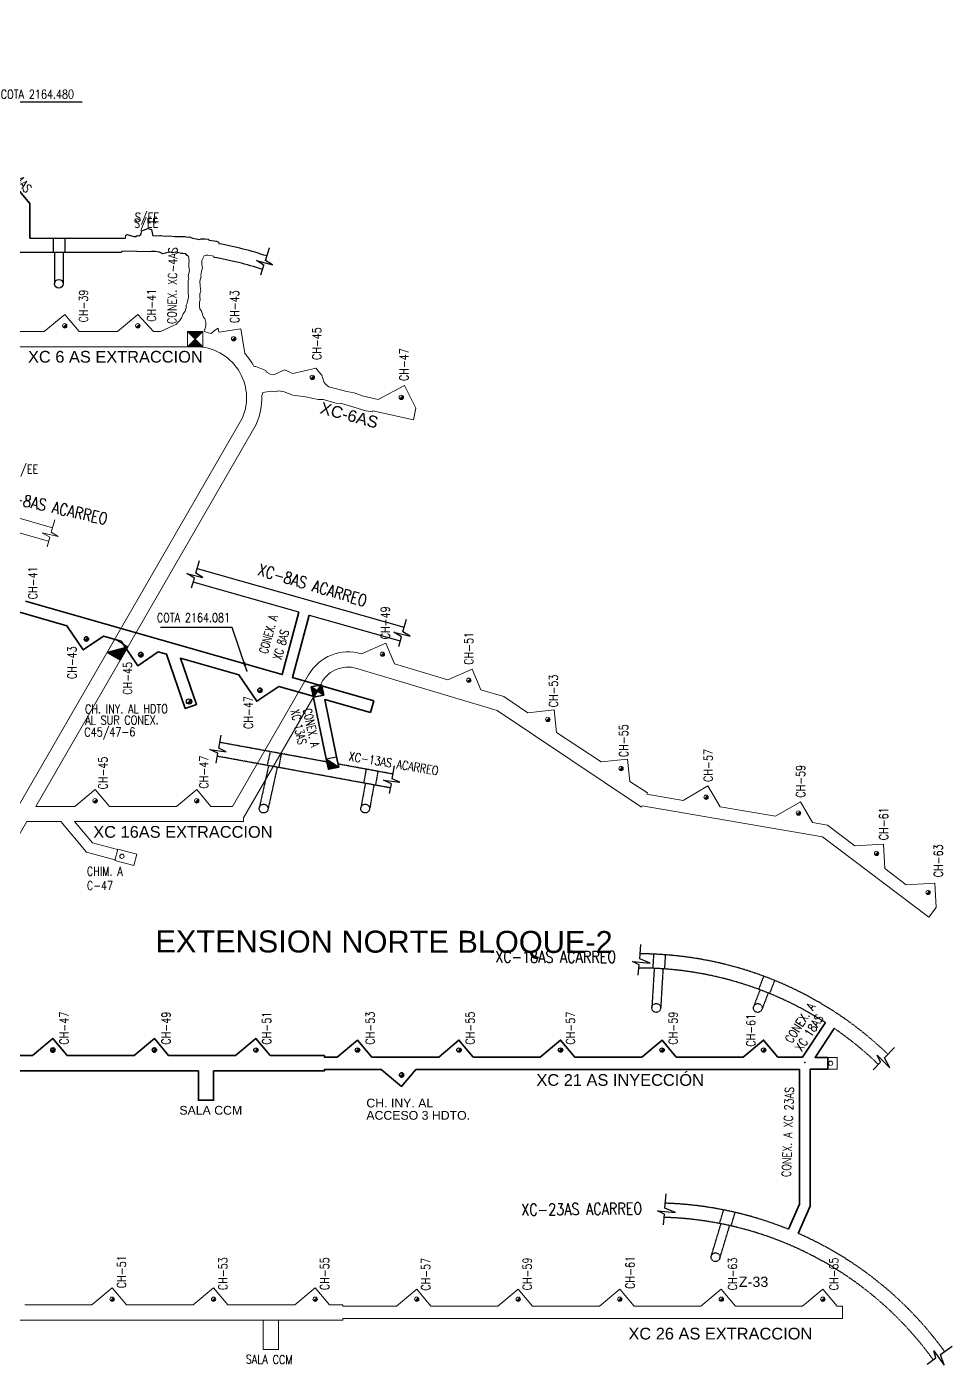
# Model space of a CAD drawing. Header units: millimetres. Extents: x -28 to 1943, y -5245 to 2752.
# Drawn here: x 1507.8 to 1823.6, y -4530.5 to -4074 of the extents above; entities that cross this region are included whole.
import ezdxf
from ezdxf.enums import TextEntityAlignment as Align

# ---------------------------------------------------------------- set-up
doc = ezdxf.new("R2010")
doc.units = ezdxf.units.MM
for name, pattern in [('CONTINUA', [0]), ('DASHDOT2', [0.5, 0.25, -0.125, 0, -0.125]), ('HIDDEN2', [0.1875, 0.125, -0.0625])]:
    doc.linetypes.add(name, pattern=pattern)
doc.styles.add('ARIAL', font='arial.ttf')
doc.styles.add('DG-T1-473 TO 560$0$Standard', font='arial.ttf')
doc.styles.add('DG-T1-473 TO 560$1$Standard', font='arial.ttf')
doc.styles.add('ROMANS', font='romans.shx', dxfattribs={"width": 0.8})
doc.dimstyles.new('1-75', dxfattribs={"dimscale": 0.075, "dimtxt": 2.5, "dimasz": 3, "dimexe": 1, "dimexo": 2, "dimgap": 1, "dimtad": 1, "dimzin": 1, "dimtxsty": 'ROMANS', "dimcen": 2.5, "dimclrd": 1, "dimclre": 1, "dimclrt": 7, "dimaunit": 1, "dimadec": 3, "dimazin": 0, "dimtfac": 1, "dimtmove": 0, "dimatfit": 3, "dimfxl": 1.25, "dimarcsym": 0})
pattern_1 = [(45, (-18.060367, -4517.293513), (-0.008838834765, 0.008838834765), []), (135, (-18.060367, -4517.293513), (-0.008838834765, -0.008838834765), [])]

msp = doc.modelspace()

# ---------------------------------------------------------------- hatches: boundary and pattern name
at = {"lineweight": 9}
for color, points in [(1, [(1521.314, -4175.514), (1520.255, -4176.577, 0.6676438), (1521.535, -4176.046, 0.1992968)]), (1, [(1546.254, -4175.518), (1545.195, -4176.581, 0.6676438), (1546.474, -4176.049, 0.1992968)]), (1, [(1578.947, -4179.92), (1577.888, -4180.982, 0.6676438), (1579.167, -4180.451, 0.1992968)]), (1, [(1605.795, -4193.101), (1604.736, -4194.163, 0.6676438), (1606.015, -4193.632, 0.1992968)]), (1, [(1636.154, -4199.918), (1635.095, -4200.98, 0.6676438), (1636.375, -4200.449, 0.1992968)]), (1, [(1629.706, -4287.534), (1628.647, -4288.596, 0.6676438), (1629.926, -4288.065, 0.1992968)]), (7, [(1659.177, -4296.387), (1658.118, -4297.449, 0.6676438), (1659.398, -4296.918, 0.1992968)]), (7, [(1686.146, -4309.749), (1685.087, -4310.811, 0.6676438), (1686.366, -4310.28, 0.1992968)]), (1, [(1711.127, -4326.507), (1710.067, -4327.569, 0.6676438), (1711.347, -4327.038, 0.1992968)]), (7, [(1740.121, -4336.301), (1739.062, -4337.363, 0.6676438), (1740.341, -4336.832, 0.1992968)]), (1, [(1531.707, -4337.514), (1530.648, -4338.576, 0.6676438), (1531.927, -4338.045, 0.1992968)]), (1, [(1566.348, -4337.514), (1565.289, -4338.576, 0.6676438), (1566.568, -4338.045, 0.1992968)]), (3, [(1771.668, -4341.684), (1770.609, -4342.746, 0.6676438), (1771.889, -4342.215, 0.1992968)]), (3, [(1798.302, -4355.457), (1797.243, -4356.52, 0.6676438), (1798.523, -4355.988, 0.1992968)]), (3, [(1815.859, -4368.764), (1814.8, -4369.826, 0.6676438), (1816.08, -4369.295, 0.1992968)]), (7, [(1536.424, -4508.579, 0.6655196), (1537.701, -4508.045, 0.2008265), (1537.477, -4507.511)]), (7, [(1571.065, -4508.579, 0.6655196), (1572.342, -4508.045, 0.2008265), (1572.118, -4507.511)]), (7, [(1605.706, -4508.579, 0.6655196), (1606.983, -4508.045, 0.2008265), (1606.759, -4507.511)]), (7, [(1640.347, -4508.579, 0.6655196), (1641.624, -4508.045, 0.2008265), (1641.4, -4507.511)]), (7, [(1674.989, -4508.579, 0.6655196), (1676.265, -4508.045, 0.2008265), (1676.041, -4507.511)]), (7, [(1709.63, -4508.579, 0.6655196), (1710.906, -4508.045, 0.2008265), (1710.682, -4507.511)]), (7, [(1744.271, -4508.579, 0.6655196), (1745.547, -4508.045, 0.2008265), (1745.323, -4507.511)]), (3, [(1778.912, -4508.579, 0.6655196), (1780.188, -4508.045, 0.2008265), (1779.964, -4507.511)])]:
    msp.add_hatch(color=color, dxfattribs=at).paths.add_polyline_path(points)
h = msp.add_hatch(dxfattribs=at)
h.set_pattern_fill('ANSI37', scale=0.1, style=0)
h.set_pattern_definition(pattern_1)
h.paths.add_polyline_path([(1567.897, -4177.968), (1562.697, -4177.968), (1565.297, -4180.568)])
h.paths.add_polyline_path([(1565.297, -4180.568), (1562.697, -4183.168), (1567.897, -4183.168)])
at = {"lineweight": 35}
for points in [[(1528.722, -4282.31), (1527.663, -4283.372, 0.6676438), (1528.943, -4282.841, 0.1992968)], [(1547.289, -4287.674), (1546.229, -4288.736, 0.6676438), (1547.509, -4288.205, 0.1992968)], [(1587.9, -4299.81), (1586.841, -4300.872, 0.6676438), (1588.121, -4300.341, 0.1992968)], [(1517.218, -4422.465), (1516.269, -4423.626, 0.6326048), (1517.494, -4423.045, 0.2250362)], [(1551.859, -4422.465), (1550.91, -4423.626, 0.6326048), (1552.135, -4423.045, 0.2250362)], [(1636.46, -4431.486, 0.1735584), (1636.242, -4431.03), (1635.185, -4432.095, 0.7042186)]]:
    msp.add_hatch(color=7, dxfattribs=at).paths.add_polyline_path(points)
at = {"lineweight": 9}
h = msp.add_hatch(dxfattribs=at)
h.set_pattern_fill('ANSI37', scale=0.1, style=0)
h.set_pattern_definition(pattern_1)
h.paths.add_polyline_path([(1539.737, -4290.024), (1542.336, -4285.52), (1535.232, -4287.424)])
at = {"lineweight": 35}
h = msp.add_hatch(dxfattribs=at)
h.set_pattern_fill('ANSI37', scale=0.1, style=0)
h.set_pattern_definition(pattern_1)
h.paths.add_polyline_path([(1608.51, -4298.843), (1608.244, -4298.767), (1607.04, -4300.607), (1609.169, -4302.001), (1609.169, -4302.001)])
h.paths.add_polyline_path([(1607.04, -4300.607), (1604.91, -4299.212), (1605.645, -4302.736)])
for color, points in [(5, [(1564.136, -4304.177, 0.2017339), (1563.861, -4303.523), (1562.581, -4304.831, 0.664262)]), (3, [(1586.5, -4422.465), (1585.551, -4423.626, 0.6326048), (1586.776, -4423.045, 0.2250362)]), (3, [(1621.141, -4422.465), (1620.192, -4423.626, 0.6326048), (1621.417, -4423.045, 0.2250362)]), (3, [(1655.782, -4422.465), (1654.833, -4423.626, 0.6326048), (1656.058, -4423.045, 0.2250362)]), (3, [(1690.423, -4422.465), (1689.474, -4423.626, 0.6326048), (1690.699, -4423.045, 0.2250362)]), (3, [(1725.064, -4422.465), (1724.115, -4423.626, 0.6326048), (1725.34, -4423.045, 0.2250362)]), (3, [(1759.705, -4422.465), (1758.756, -4423.626, 0.6326048), (1759.981, -4423.045, 0.2250362)])]:
    msp.add_hatch(color=color).paths.add_polyline_path(points)
h = msp.add_hatch()
h.set_pattern_fill('ANSI37', scale=0.1, style=0)
h.set_pattern_definition(pattern_1)
h.paths.add_polyline_path([(1610.034, -4323.763), (1610.252, -4324.807), (1610.252, -4324.807), (1610.252, -4324.807), (1610.252, -4324.807), (1610.252, -4324.807), (1610.769, -4327.286), (1614.293, -4326.551)])

# ---------------------------------------------------------------- linework, layer by layer
at = {"color": 8, "lineweight": 25}
for p, q in [((1508.896, -4146.107), (1541.5, -4146.106)), ((1516.794, -4146.146), (1516.794, -4150.946)), ((1520.794, -4146.146), (1520.794, -4150.946)), ((1433.055, -4150.946), (1540.205, -4150.946)), ((1517.294, -4150.946), (1517.294, -4161.692)), ((1520.294, -4150.946), (1520.294, -4161.692)), ((1565.933, -4258.857), (1636.621, -4278.874)), ((1600.653, -4273.685), (1564.623, -4263.485)), ((1604.213, -4274.693), (1635.201, -4283.465))]:
    msp.add_line(p, q, dxfattribs=at)
at = {"color": 8, "lineweight": 9}
for p, q in [((1508.896, -4146.107), (1541.5, -4146.106)), ((1516.794, -4146.146), (1516.794, -4150.946)), ((1520.794, -4146.146), (1520.794, -4150.946)), ((1541.522, -4146.149), (1541.522, -4145.214)), ((1573.413, -4147.516), (1573.316, -4148.053)), ((1433.055, -4150.946), (1540.205, -4150.946)), ((1517.294, -4150.946), (1517.294, -4161.692)), ((1520.294, -4150.946), (1520.294, -4161.692)), ((1540.315, -4150.587), (1540.315, -4150.95)), ((1569.064, -4151.888), (1568.398, -4152.225)), ((1569.661, -4151.953), (1569.064, -4151.888)), ((1571.681, -4152.27), (1569.661, -4151.953)), ((1571.622, -4152.625), (1571.681, -4152.27)), ((1479.398, -4239.363), (1515.295, -4249.522)), ((1494.4, -4238.601), (1516.606, -4244.889))]:
    msp.add_line(p, q, dxfattribs=at)
at = {"color": 1, "lineweight": 9}
for p, q in [((1520.255, -4176.577), (1521.314, -4175.514)), ((1545.195, -4176.581), (1546.254, -4175.518)), ((1567.897, -4177.968), (1562.697, -4183.168)), ((1567.897, -4183.168), (1562.697, -4177.968)), ((1562.697, -4177.968), (1562.697, -4183.168)), ((1562.697, -4177.968), (1567.897, -4177.968)), ((1567.897, -4177.968), (1567.897, -4183.168)), ((1577.888, -4180.982), (1578.947, -4179.92)), ((1604.736, -4194.163), (1605.795, -4193.101)), ((1635.095, -4200.98), (1636.154, -4199.918)), ((1640.617, -4204.09), (1639.787, -4208.148)), ((1537.831, -4282.92), (1542.336, -4285.52)), ((1535.232, -4287.424), (1539.737, -4290.024)), ((1628.647, -4288.596), (1629.706, -4287.534)), ((1658.118, -4297.449), (1659.177, -4296.387)), ((1685.087, -4310.811), (1686.146, -4309.749)), ((1710.067, -4327.569), (1711.127, -4326.507)), ((1739.062, -4337.363), (1740.121, -4336.301)), ((1530.648, -4338.576), (1531.707, -4337.514)), ((1565.289, -4338.576), (1566.348, -4337.514)), ((1545.359, -4356.261), (1538.891, -4354.514)), ((1537.848, -4358.375), (1544.32, -4360.123)), ((1544.32, -4360.123), (1545.359, -4356.261)), ((1818.092, -4374.41), (1815.556, -4377.758)), ((1536.424, -4508.579), (1537.477, -4507.511)), ((1571.065, -4508.579), (1572.118, -4507.511)), ((1605.706, -4508.579), (1606.759, -4507.511)), ((1640.347, -4508.579), (1641.4, -4507.511)), ((1674.989, -4508.579), (1676.041, -4507.511)), ((1709.63, -4508.579), (1710.682, -4507.511)), ((1744.271, -4508.579), (1745.323, -4507.511)), ((1786.148, -4510.445), (1786.148, -4514.645))]:
    msp.add_line(p, q, dxfattribs=at)
at = {"color": 1, "linetype": 'Continuous', "lineweight": 9}
msp.add_line((1562.697, -4183.168), (1567.897, -4183.168), dxfattribs=at)
at = {"color": 5, "lineweight": 35}
for p, q in [((1527.663, -4283.372), (1528.722, -4282.31)), ((1546.229, -4288.736), (1547.289, -4287.674)), ((1586.841, -4300.872), (1587.9, -4299.81)), ((1604.91, -4299.212), (1608.434, -4298.477)), ((1604.91, -4299.212), (1609.169, -4302.001)), ((1608.434, -4298.477), (1609.169, -4302.001)), ((1609.169, -4302.001), (1605.645, -4302.736)), ((1626.258, -4303.916), (1625.104, -4307.955)), ((1516.269, -4423.626), (1517.218, -4422.465)), ((1550.91, -4423.626), (1551.859, -4422.465)), ((1635.185, -4432.095), (1636.242, -4431.03))]:
    msp.add_line(p, q, dxfattribs=at)
at = {"color": 5}
for p, q in [((1605.645, -4302.736), (1604.91, -4299.212)), ((1562.581, -4304.831), (1563.861, -4303.523)), ((1610.034, -4323.762), (1613.558, -4323.027)), ((1610.034, -4323.762), (1614.293, -4326.551))]:
    msp.add_line(p, q, dxfattribs=at)
at = {"color": 8, "linetype": 'HIDDEN2', "lineweight": 25}
for p, q in [((1610.244, -4324.805), (1573.694, -4318.12)), ((1632.052, -4333.673), (1572.834, -4322.843)), ((1590.884, -4321.264), (1589.849, -4325.955)), ((1594.649, -4321.953), (1593.786, -4326.675)), ((1590.341, -4326.045), (1587.187, -4340.338)), ((1593.294, -4326.585), (1590.117, -4340.985)), ((1632.713, -4328.915), (1614.139, -4325.518)), ((1622.854, -4331.991), (1623.717, -4327.269)), ((1623.345, -4332.081), (1621.82, -4340.422)), ((1627.652, -4327.989), (1626.788, -4332.711)), ((1626.296, -4332.621), (1624.771, -4340.962)), ((1721.699, -4390.206), (1721.404, -4395.16)), ((1725.681, -4390.635), (1725.398, -4395.381)), ((1721.903, -4395.18), (1721.108, -4408.508)), ((1724.899, -4395.346), (1724.103, -4408.687)), ((1759.234, -4397.847), (1757.529, -4402.321)), ((1762.963, -4399.297), (1761.258, -4403.769)), ((1757.998, -4402.495), (1755.873, -4408.069)), ((1760.794, -4403.581), (1758.676, -4409.138)), ((1744.214, -4482.197), (1745.609, -4477.569)), ((1741.306, -4493.57), (1744.707, -4482.293)), ((1748.142, -4483.024), (1749.532, -4478.414)), ((1744.243, -4494.22), (1747.653, -4482.913))]:
    msp.add_line(p, q, dxfattribs=at)
at = {"color": 3, "lineweight": 9}
for p, q in [((1770.609, -4342.746), (1771.668, -4341.684)), ((1797.243, -4356.52), (1798.302, -4355.457)), ((1814.8, -4369.826), (1815.859, -4368.764)), ((1778.912, -4508.579), (1779.964, -4507.511))]:
    msp.add_line(p, q, dxfattribs=at)
at = {"color": 3}
for p, q in [((1585.551, -4423.626), (1586.5, -4422.465)), ((1620.192, -4423.626), (1621.141, -4422.465)), ((1654.833, -4423.626), (1655.782, -4422.465)), ((1689.474, -4423.626), (1690.423, -4422.465)), ((1724.115, -4423.626), (1725.064, -4422.465)), ((1758.756, -4423.626), (1759.705, -4422.465))]:
    msp.add_line(p, q, dxfattribs=at)
at = {"color": 3, "linetype": 'CONTINUA', "lineweight": 9}
for p, q in [((1588.478, -4515.145), (1588.478, -4525.186)), ((1593.678, -4515.145), (1593.678, -4525.186)), ((1588.478, -4525.186), (1593.678, -4525.186))]:
    msp.add_line(p, q, dxfattribs=at)
at = {"color": 5, "lineweight": 35}
for points in [[(1508.896, -4146.146), (1508.896, -4134.267), (1482.389, -4102.683), (1485.376, -4097.51), (1481.912, -4095.51), (1478.351, -4101.676), (1461.933, -4101.673), (1451.612, -4095.715), (1448.173, -4101.671), (1439.551, -4101.669), (1439.551, -4074.046)], [(1496.249, -4271.119), (1521.523, -4278.344), (1527.111, -4286.593), (1534.017, -4281.915), (1540.042, -4283.638), (1545.677, -4291.957), (1552.643, -4287.24), (1555.544, -4288.069), (1561.917, -4306.531), (1565.699, -4305.226), (1560.239, -4289.411), (1580.213, -4295.121), (1586.289, -4304.093), (1593.8, -4299.006), (1605.569, -4302.37), (1610.034, -4323.762), (1610.769, -4327.286), (1614.293, -4326.551), (1613.558, -4323.027), (1609.48, -4303.488), (1625.104, -4307.955)], [(1600.653, -4273.685), (1595.022, -4294.987), (1507.443, -4269.95)], [(1604.213, -4274.693), (1598.483, -4295.976), (1626.258, -4303.916)], [(1608.434, -4298.477), (1605.645, -4302.736)], [(1486.96, -4424.945), (1509.813, -4424.945), (1516.73, -4419.14), (1521.601, -4424.945), (1544.454, -4424.945), (1551.371, -4419.14), (1556.242, -4424.945), (1579.095, -4424.945), (1586.012, -4419.14), (1590.883, -4424.945), (1609.397, -4424.945), (1609.397, -4425.445), (1613.736, -4425.445), (1620.653, -4419.64), (1625.524, -4425.445), (1648.377, -4425.445), (1655.294, -4419.64), (1660.165, -4425.445), (1683.018, -4425.445), (1689.935, -4419.64), (1694.806, -4425.445), (1717.659, -4425.445), (1724.576, -4419.64), (1729.447, -4425.445), (1752.3, -4425.445), (1759.217, -4419.64), (1764.088, -4425.445), (1772.545, -4425.445), (1780.354, -4413.689)], [(1783.352, -4415.681), (1776.8, -4425.546), (1781.1, -4425.546), (1781.085, -4429.546), (1775.112, -4429.546), (1775.112, -4476.343), (1771.036, -4485.57)], [(1767.719, -4484.17), (1771.512, -4475.583), (1771.512, -4429.645), (1640.586, -4429.645), (1635.7, -4435.468), (1628.761, -4429.645), (1609.397, -4429.645), (1609.397, -4430.145), (1571.584, -4430.145), (1571.584, -4440.186), (1566.384, -4440.186), (1566.384, -4430.145), (1397.099, -4430.145), (1397.099, -4450.811), (1391.899, -4450.83), (1391.899, -4430.145), (1326.652, -4430.145)]]:
    msp.add_lwpolyline(points, dxfattribs=at)
at = {"color": 8, "lineweight": 25, "flags": 128}
for points in [[(1541.522, -4145.214), (1541.924, -4144.987), (1542.109, -4144.869), (1544.415, -4145.565), (1545.071, -4145.535), (1545.507, -4145.208), (1546.076, -4145.309), (1546.786, -4144.909), (1546.904, -4144.554), (1547.073, -4143.625), (1549.101, -4142.862), (1550.402, -4143.238), (1550.76, -4144.918), (1550.875, -4145.201), (1552.027, -4145.401), (1553.23, -4145.271), (1553.603, -4145.196), (1555.195, -4145.421), (1556.375, -4145.391), (1558.408, -4145.595), (1559.829, -4145.596), (1561.752, -4145.522), (1562.653, -4145.756), (1563.412, -4145.743), (1564.403, -4146.156), (1565.597, -4146.358), (1566.804, -4146.59), (1567.315, -4146.367), (1568.571, -4146.355), (1569.691, -4146.488), (1570.043, -4146.785), (1572.519, -4147.155), (1573.413, -4147.516)], [(1563.065, -4152.318), (1562.51, -4152.018), (1562.139, -4151.539), (1561.062, -4151.325), (1560.586, -4151.423), (1558.638, -4150.893), (1557.619, -4151.145), (1556.485, -4150.923), (1554.249, -4151.441), (1553.171, -4150.89), (1551.64, -4150.733), (1550.34, -4150.644), (1549.264, -4150.833), (1545.356, -4150.738), (1540.315, -4150.587)]]:
    msp.add_lwpolyline(points, dxfattribs=at)
at = {"color": 8, "lineweight": 9, "flags": 128}
for points in [[(1541.522, -4145.214), (1541.924, -4144.987), (1542.109, -4144.869), (1544.415, -4145.565), (1545.071, -4145.535), (1545.507, -4145.208), (1546.076, -4145.309), (1546.786, -4144.909), (1546.904, -4144.554), (1547.073, -4143.625), (1549.101, -4142.862), (1550.402, -4143.238), (1550.76, -4144.918), (1550.875, -4145.201), (1552.027, -4145.401), (1553.23, -4145.271), (1553.603, -4145.196), (1555.195, -4145.421), (1556.375, -4145.391), (1558.408, -4145.595), (1559.829, -4145.596), (1561.752, -4145.522), (1562.653, -4145.756), (1563.412, -4145.743), (1564.403, -4146.156), (1565.597, -4146.358), (1566.804, -4146.59), (1567.315, -4146.367), (1568.571, -4146.355), (1569.691, -4146.488), (1570.043, -4146.785), (1572.519, -4147.155), (1573.413, -4147.516)], [(1563.065, -4152.318), (1562.51, -4152.018), (1562.139, -4151.539), (1561.062, -4151.325), (1560.586, -4151.423), (1558.638, -4150.893), (1557.619, -4151.145), (1556.485, -4150.923), (1554.249, -4151.441), (1553.171, -4150.89), (1551.64, -4150.733), (1550.34, -4150.644), (1549.264, -4150.833), (1545.356, -4150.738), (1540.315, -4150.587)]]:
    msp.add_lwpolyline(points, dxfattribs=at)
at = {"color": 252}
for points in [[(1587.689, -4158.647), (1588.731, -4155.39), (1586.175, -4153.784), (1591.652, -4155.245), (1589.265, -4153.72), (1590.623, -4149.477)], [(1564.092, -4265.363), (1565.023, -4262.072), (1562.415, -4260.554), (1567.938, -4261.828), (1565.501, -4260.385), (1566.714, -4256.098)], [(1634.779, -4285.38), (1635.711, -4282.089), (1633.102, -4280.571), (1638.625, -4281.845), (1636.188, -4280.402), (1637.401, -4276.115)], [(1572.411, -4325.166), (1573.024, -4321.802), (1570.282, -4320.54), (1575.901, -4321.28), (1573.338, -4320.076), (1574.135, -4315.693)], [(1631.627, -4335.589), (1632.239, -4332.225), (1629.497, -4330.963), (1635.117, -4331.703), (1632.553, -4330.499), (1633.35, -4326.116)], [(1716.481, -4397.542), (1716.793, -4393.949), (1714.485, -4392.845), (1720.542, -4393.391), (1716.968, -4391.936), (1717.394, -4387.036)], [(1796.559, -4429.754), (1799.061, -4427.157), (1797.96, -4424.846), (1802.327, -4429.08), (1800.462, -4425.702), (1803.874, -4422.159)], [(1725.071, -4482.604), (1725.383, -4479.011), (1723.074, -4477.907), (1729.132, -4478.453), (1725.558, -4476.999), (1725.984, -4472.098)], [(1815.037, -4530.182), (1817.96, -4528.07), (1817.286, -4525.601), (1820.833, -4530.542), (1819.597, -4526.886), (1823.584, -4524.005)]]:
    msp.add_lwpolyline(points, dxfattribs=at)
at = {"color": 252, "lineweight": 9}
for points in [[(1587.689, -4158.647), (1588.731, -4155.39), (1586.175, -4153.784), (1591.652, -4155.245), (1589.265, -4153.72), (1590.623, -4149.477)], [(1514.749, -4251.448), (1515.68, -4248.158), (1513.072, -4246.64), (1518.595, -4247.914), (1516.158, -4246.47), (1517.371, -4242.184)]]:
    msp.add_lwpolyline(points, dxfattribs=at)
at = {"color": 1, "lineweight": 9}
for points in [[(1491.019, -4177.968), (1513.827, -4177.968), (1520.77, -4172.142), (1525.659, -4177.968), (1538.767, -4177.968), (1545.71, -4172.142), (1551.1, -4177.968), (1553.508, -4177.968), (1558.892, -4175.525), (1559.5, -4174.644), (1559.902, -4174.293), (1560.577, -4173.327), (1561.176, -4171.926), (1561.903, -4171.05), (1562.204, -4169.843), (1562.181, -4169.043), (1562.522, -4168.263), (1562.998, -4166.274), (1562.954, -4164.703), (1562.942, -4163.123), (1562.927, -4160.727), (1563.107, -4160.005), (1562.9, -4158.99), (1563.133, -4158.236), (1563.301, -4157.2), (1563.176, -4155.965), (1563.148, -4154.75), (1563.274, -4153.969), (1563.065, -4152.318)], [(1535.232, -4287.424), (1539.737, -4290.024), (1542.336, -4285.52), (1537.832, -4282.92), (1535.232, -4287.424), (1542.336, -4285.52)], [(1537.903, -4358.172), (1528.186, -4355.56), (1519.447, -4345.145), (1507.91, -4345.145), (1412.763, -4509.945)], [(1537.848, -4358.375), (1538.891, -4354.514)], [(1507.167, -4509.945), (1530.02, -4509.945), (1536.938, -4504.14), (1541.808, -4509.945), (1564.661, -4509.945), (1571.579, -4504.14), (1576.449, -4509.945), (1599.302, -4509.945), (1606.22, -4504.14), (1611.09, -4509.945), (1615.656, -4509.945), (1615.656, -4510.445), (1633.943, -4510.445), (1640.861, -4504.64), (1645.731, -4510.445), (1668.584, -4510.445), (1675.502, -4504.64), (1680.372, -4510.445), (1703.225, -4510.445), (1710.143, -4504.64), (1715.013, -4510.445), (1737.866, -4510.445), (1744.784, -4504.64), (1749.654, -4510.445), (1772.507, -4510.445), (1779.425, -4504.64), (1784.295, -4510.445), (1786.148, -4510.445)], [(1416.599, -4515.145), (1615.656, -4515.145), (1615.656, -4514.645), (1786.148, -4514.645)]]:
    msp.add_lwpolyline(points, dxfattribs=at)
for points in [[(1568.398, -4152.225), (1567.508, -4153.736), (1567.582, -4155.127), (1567.765, -4156.24), (1567.476, -4157.41), (1567.259, -4158.752), (1567.288, -4159.265), (1566.833, -4160.765), (1566.947, -4162.347), (1567.059, -4163.498), (1567.207, -4164.259), (1566.921, -4165.149), (1566.827, -4166.097), (1566.968, -4167.149), (1566.734, -4168.027), (1566.739, -4169.396), (1566.918, -4170.239), (1567.496, -4171.042), (1568.103, -4173.161), (1568.616, -4173.505), (1568.92, -4174.911), (1568.949, -4175.679), (1568.8, -4176.644), (1568.341, -4177.73), (1568.438, -4177.986), (1569.711, -4178.423), (1570.791, -4178.614), (1571.868, -4177.621), (1573.19, -4176.834), (1573.399, -4178.19), (1580.925, -4177.029), (1582.224, -4185.449, -0.0584573), (1585.267, -4189.748), (1585.668, -4189.968), (1586.012, -4189.888), (1589.389, -4191.335), (1589.66, -4191.83), (1590.863, -4192.551), (1592.08, -4192.759), (1595.718, -4191.071), (1598.632, -4192.251), (1606.554, -4190.44), (1607.394, -4191.666), (1608.455, -4192.827), (1609.144, -4195.172), (1609.881, -4196.107), (1610.937, -4196.867), (1616.985, -4198.446), (1619.547, -4198.936), (1622.23, -4199.9), (1627.755, -4201.141), (1636.734, -4196.366), (1640.617, -4204.09)], [(1504.908, -4339.945), (1581.416, -4207.429, 0.538576), (1565.426, -4183.168), (1502.409, -4183.168)], [(1510.928, -4339.945), (1586.123, -4209.645, 0.1111282), (1588.016, -4199.904), (1588.329, -4198.823), (1591.23, -4198.276), (1592.758, -4198.538), (1593.705, -4198.211), (1595.671, -4198.538), (1598.655, -4199.666), (1602.952, -4200.265), (1607.273, -4201.211), (1608.923, -4201.177), (1613.393, -4202.392), (1615.28, -4202.548), (1623.549, -4205.029), (1625.763, -4205.423), (1625.853, -4205.019), (1639.787, -4208.148)], [(1510.928, -4339.945), (1524.246, -4339.945), (1531.164, -4334.14), (1536.035, -4339.945), (1558.887, -4339.945), (1565.805, -4334.14), (1570.676, -4339.945), (1578.068, -4339.945), (1603.998, -4295.034, -0.3477874), (1621.993, -4287.892), (1630.287, -4284.32), (1633.282, -4291.283), (1651.464, -4296.745), (1659.758, -4293.173), (1662.753, -4300.136), (1670.599, -4302.493), (1678.802, -4307.996), (1687.782, -4307.03), (1688.603, -4314.696), (1703.783, -4324.754), (1712.763, -4323.787), (1713.584, -4331.453), (1719.597, -4335.362), (1719.406, -4335.817), (1731.765, -4337.926), (1740.239, -4332.98), (1744.378, -4340.078), (1763.313, -4343.309), (1771.787, -4338.363), (1775.925, -4345.461), (1781.05, -4346.336), (1790.326, -4353.366), (1800.117, -4352.864), (1800.536, -4361.104), (1807.883, -4366.673), (1817.674, -4366.17), (1818.092, -4374.41)], [(1815.556, -4377.758), (1779.331, -4350.303), (1717.738, -4339.794), (1717.547, -4340.249), (1668.352, -4307.248), (1620.5, -4292.873, 0.3750555), (1607.903, -4298.669), (1581.788, -4343.903), (1581.788, -4345.145), (1524.147, -4345.145), (1530.216, -4352.377), (1538.841, -4354.697)]]:
    msp.add_lwpolyline(points, format="xyb", dxfattribs=at)
at = {"color": 3, "linetype": 'CONTINUA', "lineweight": 0, "ltscale": 0.3}
for points in [[(1784.296, -4425.546), (1781.1, -4425.546)], [(1784.296, -4425.546), (1784.296, -4429.546)], [(1784.296, -4429.546), (1781.085, -4429.546)]]:
    msp.add_lwpolyline(points, dxfattribs=at)
at = {"color": 8, "lineweight": 25}
msp.add_circle((1518.794, -4161.692), 1.5, dxfattribs=at)
at = {"color": 8, "lineweight": 9}
msp.add_circle((1518.794, -4161.692), 1.5, dxfattribs=at)
at = {"color": 7, "lineweight": 9}
for centre in [(1520.785, -4176.046), (1545.724, -4176.049), (1578.417, -4180.451), (1605.265, -4193.632), (1635.625, -4200.449), (1629.176, -4288.065), (1658.648, -4296.918), (1685.616, -4310.28), (1710.597, -4327.038), (1739.591, -4336.832), (1531.177, -4338.045), (1540.303, -4356.966), (1536.951, -4508.045), (1571.592, -4508.045), (1606.233, -4508.045), (1640.874, -4508.045), (1675.515, -4508.045), (1710.156, -4508.045), (1744.797, -4508.045)]:
    msp.add_circle(centre, 0.75, dxfattribs=at)
at = {"color": 5, "lineweight": 35}
for centre in [(1528.193, -4282.841), (1546.759, -4288.205), (1587.371, -4300.341), (1516.744, -4423.045), (1551.385, -4423.045)]:
    msp.add_circle(centre, 0.75, dxfattribs=at)
at = {"color": 5}
msp.add_circle((1563.221, -4304.177), 0.915, dxfattribs=at)
at = {"color": 1, "lineweight": 9}
msp.add_circle((1565.818, -4338.045), 0.75, dxfattribs=at)
at = {"color": 8, "linetype": 'HIDDEN2', "lineweight": 25}
for centre in [(1588.654, -4340.692), (1623.295, -4340.692), (1722.6, -4408.692), (1757.241, -4408.692)]:
    msp.add_circle(centre, 1.5, dxfattribs=at)
at = {"color": 3, "lineweight": 9}
for centre in [(1771.139, -4342.215), (1797.773, -4355.988), (1815.33, -4369.295), (1779.438, -4508.045)]:
    msp.add_circle(centre, 0.75, dxfattribs=at)
at = {"color": 3}
for centre in [(1586.026, -4423.045), (1620.667, -4423.045), (1655.308, -4423.045), (1689.949, -4423.045), (1724.59, -4423.045), (1759.231, -4423.045)]:
    msp.add_circle(centre, 0.75, dxfattribs=at)
at = {"color": 3, "linetype": 'CONTINUA', "lineweight": 0, "ltscale": 0.3}
msp.add_circle((1782.096, -4427.546), 0.75, dxfattribs=at)
at = {"color": 8, "linetype": 'DASHDOT2', "lineweight": 25}
msp.add_circle((1742.807, -4493.692), 1.5, dxfattribs=at)
at = {"color": 8, "lineweight": 25}
for centre, radius, start, end in [((1551.535, -4268.68), 122.578, 71.82707, 79.76451), ((1550.784, -4273.006), 122.121, 72.1167, 80.15708)]:
    msp.add_arc(centre, radius, start, end, dxfattribs=at)
at = {"color": 8, "lineweight": 9}
for centre, radius, start, end in [((1551.535, -4268.68), 122.578, 71.82707, 79.76451), ((1550.784, -4273.006), 122.121, 72.1167, 80.15708)]:
    msp.add_arc(centre, radius, start, end, dxfattribs=at)
at = {"color": 8, "linetype": 'HIDDEN2', "lineweight": 25}
for centre, radius, start, end in [((1716.716, -4512.695), 122.466, 46.08952, 89.8128), ((1716.931, -4512.43), 117.356, 57.28685, 90.11472), ((1716.931, -4512.43), 117.356, 46.07586, 55.52917), ((1721.784, -4597.695), 122.466, 67.97065, 88.16473), ((1721.998, -4597.43), 117.356, 35.85937, 88.39431), ((1721.784, -4597.695), 122.466, 35.90095, 66.28609)]:
    msp.add_arc(centre, radius, start, end, dxfattribs=at)
at = {"color": 5, "lineweight": 35}
for start, end in [(174.17796, 5.82204), (5.82204, 174.17796)]:
    msp.add_arc((1635.714, -4431.563), 0.75, start, end, dxfattribs=at)
at = {"color": 7, "lineweight": 9}
msp.add_point((1565.297, -4180.548), dxfattribs=at)
at = {"color": 5, "linetype": 'Continuous'}
for p in [(1582.868, -4293.667), (1773.257, -4427.316)]:
    msp.add_point(p, dxfattribs=at)

# ---------------------------------------------------------------- texts
at = {"color": 7, "linetype": 'Continuous', "style": 'ROMANS', "width": 0.8}
for s, p in [('COTA 2164.480', (1498.972, -4098.559)), ('COTA 2164.081', (1552.223, -4277.071))]:
    msp.add_text(s, height=3, dxfattribs=at).set_placement(p)
at = {"color": 7, "style": 'ROMANS'}
for s, rotation, width, p in [('CONEX. A XC 4AS', 310.36022, 0.8, (1498.241, -4119.996)), ('CONEX. A ', 74.68825, 0.7, (1591.898, -4280.969)), (' XC 8AS', 74.68825, 0.7, (1595.82, -4285.865)), (' XC 13AS', 282.54381, 0.7, (1598.961, -4312.474)), ('CONEX. A ', 282.54381, 0.7, (1603.592, -4314.144)), ('CONEX. A XC 23AS', 87.91569, 0.8, (1769.008, -4451.035))]:
    msp.add_text(s, height=3, rotation=rotation, dxfattribs=dict(at, width=width)).set_placement(p, align=Align.CENTER)
at = {"color": 8, "style": 'ROMANS', "width": 0.8}
for s, height, rotation, p in [('S/EE', 3, 0.63243, (1544.476, -4142.544)), ('XC-8AS ACARREO', 4, 343.40864, (1586.293, -4260.922)), ('XC-13AS ACARREO', 3, 350.69356, (1617.49, -4324.295)), ('XC-18AS ACARREO', 4, 359.93655, (1667.65, -4393.236)), ('XC-23AS ACARREO', 4, 0.63243, (1676.551, -4479.499))]:
    msp.add_text(s, height=height, rotation=rotation, dxfattribs=at).set_placement(p)
at = {"color": 8, "linetype": 'Continuous', "lineweight": 9, "style": 'ROMANS', "width": 0.8}
msp.add_text('S/EE', height=3, dxfattribs=at).set_placement((1544.732, -4140.522))
at = {"color": 7, "lineweight": 9, "style": 'ROMANS', "width": 0.8}
for s, rotation, p in [('CONEX. XC-4AS', 89.13042, (1558.829, -4175.473)), ('CH-39', 90, (1528.691, -4174.896)), ('CH-41', 90, (1551.865, -4174.664)), ('CH-43', 90, (1580.248, -4175.141)), ('CH-45', 90, (1608.276, -4187.722)), ('CH-47', 90, (1638.028, -4194.895)), ('CH-49', 90, (1631.658, -4282.953)), ('CH-51', 90, (1660.131, -4291.67)), ('CH-53', 90, (1689.024, -4306.182)), ('CH-55', 90, (1712.98, -4323.163)), ('CH-47', 90, (1569.72, -4333.876)), ('CH-57', 90, (1741.808, -4331.609)), ('CH-45', 90, (1535.334, -4334.181)), ('CH-59', 90, (1773.355, -4336.992)), ('CH-61', 90, (1801.686, -4351.493)), ('CH-63', 90, (1820.342, -4364.12)), ('CH-51', 90, (1541.666, -4504.278)), ('CH-53', 90, (1576.248, -4504.946)), ('CH-55', 90, (1610.966, -4504.946)), ('CH-57', 90, (1645.444, -4505.136)), ('CH-59', 90, (1680.076, -4505.01)), ('CH-61', 90, (1715.159, -4504.51)), ('CH-63', 90, (1750.132, -4505.01)), ('CH-65', 90, (1784.72, -4505.01)), ('SALA CCM', 359.30722, (1582.55, -4529.962))]:
    msp.add_text(s, height=3, rotation=rotation, dxfattribs=at).set_placement(p)
at = {"color": 7, "lineweight": 9, "style": 'DG-T1-473 TO 560$1$Standard'}
for s, p in [('XC 6 AS EXTRACCION', (1508.261, -4188.597)), ('XC 16AS EXTRACCION', (1530.522, -4350.64)), ('XC 26 AS EXTRACCION', (1713.109, -4521.765))]:
    msp.add_text(s, height=4, dxfattribs=at).set_placement(p)
msp.add_text('XC-6AS', height=4, rotation=344.97396, dxfattribs=at).set_placement((1607.592, -4205.839))
at = {"color": 7, "lineweight": 9, "style": 'ROMANS', "width": 0.8}
for s, p in [('SS/EE', (1501.468, -4226.462)), ('CHIM. A', (1528.34, -4363.572)), ('C-47', (1528.34, -4368.443))]:
    msp.add_text(s, height=3, dxfattribs=at).set_placement(p)
at = {"color": 8, "lineweight": 9, "style": 'ROMANS', "width": 0.8}
msp.add_text('XC-8AS ACARREO', height=4, rotation=347.33501, dxfattribs=at).set_placement((1497.308, -4235.534))
at = {"color": 7, "style": 'ROMANS', "width": 0.8}
for s, rotation, p in [('CH-41', 90, (1511.372, -4269.305)), ('CH-43', 90, (1524.764, -4296.554)), ('CH-45', 90, (1543.738, -4301.893)), ('CH-47', 90, (1584.946, -4313.545)), ('AL SUR CONEX.', 0.26019, (1527.787, -4312.085)), ('CH. INY. AL HDTO', 0.26019, (1527.7, -4308.255)), ('C45/47-6', 0.26019, (1527.481, -4316.116)), ('CH-47', 90, (1522.058, -4421.189)), ('CH-49', 90, (1556.836, -4421.189)), ('CH-51', 90, (1591.176, -4421.189)), ('CH-53', 90, (1626.484, -4421.189)), ('CH-55', 90, (1660.599, -4421.189)), ('CH-57', 90, (1694.85, -4421.189)), ('CH-59', 90, (1729.876, -4421.189)), ('CH-61', 90, (1756.356, -4421.913))]:
    msp.add_text(s, height=3, rotation=rotation, dxfattribs=at).set_placement(p)
at = {"color": 1, "lineweight": 9, "style": 'ARIAL'}
msp.add_text('EXTENSION NORTE BLOQUE-2', height=7.5, rotation=359.9022, dxfattribs=at).set_placement((1551.716, -4389.694))
at = {"color": 8, "style": 'ROMANS', "width": 0.8}
for s, p in [('CONEX. A ', (1773.379, -4413.922)), (' XC 18AS', (1775.59, -4418.671))]:
    msp.add_text(s, height=3, rotation=57.1214, dxfattribs=at).set_placement(p, align=Align.CENTER)
at = {"color": 7, "style": 'DG-T1-473 TO 560$1$Standard'}
for s, height, p in [('XC 21 AS INYECCIÓN', 4, (1681.72, -4435.253)), ('CH. INY. AL ', 3, (1623.689, -4442.616)), ('SALA CCM', 3, (1559.907, -4445.092)), ('ACCESO 3 HDTO.', 3, (1623.689, -4446.818))]:
    msp.add_text(s, height=height, dxfattribs=at).set_placement(p)
at = {"color": 7, "linetype": 'Continuous', "style": 'DG-T1-473 TO 560$0$Standard'}
msp.add_text('Z-33', height=3.5, dxfattribs=at).set_placement((1755.806, -4502.087), align=Align.MIDDLE_CENTER)

# ---------------------------------------------------------------- leaders
at = {"color": 7, "linetype": 'Continuous'}
for points in [[(1480.521, -4103.677), (1499.033, -4099.621), (1526.741, -4099.621)], [(1582.872, -4293.698), (1577.938, -4278.971), (1553.434, -4278.971)]]:
    msp.add_leader(points, dimstyle='1-75', override={"dimasz": 40, "dimtad": 0}, dxfattribs=at)

doc.saveas('drawing.dxf')
